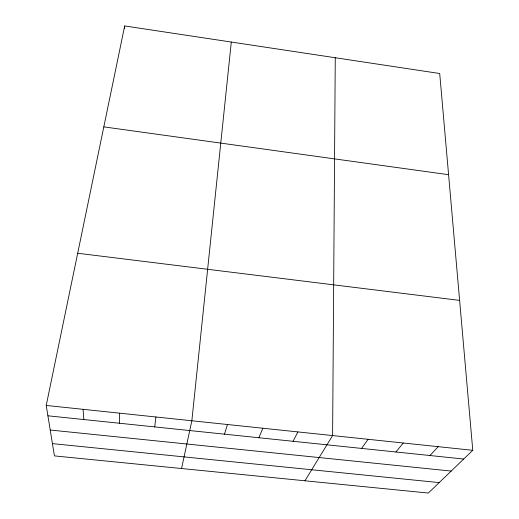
<?xml version="1.0" encoding="UTF-8"?>
<svg xmlns="http://www.w3.org/2000/svg" width="519" height="519" viewBox="0 0 519 519"><rect width="100%" height="100%" fill="white"/><g stroke="black" fill="none" stroke-linecap="round" stroke-linejoin="round"><path stroke-width="0.78" d="M335.268 57.745L332.608 435.571L304.945 480.789M124.638 28.331L124.683 25.95L439.71 73.51L472.777 450.31L428.344 493.05L54.424 455.896L46.223 405.449L124.683 25.95M119.422 423.238L119.668 413.176M231.299 42.045L191.855 420.766L181.546 468.527M154.727 426.91L155.914 416.984M224.474 434.163L227.491 424.516M258.916 437.744L262.828 428.227M293.073 441.293L297.867 431.912M361.568 448.416L368.101 439.301M395.9 451.984L403.295 443.005M429.946 455.526L438.185 446.671M52.425 443.628L439.204 482.605M50.22 430.03L451.199 471.064M47.904 415.803L463.707 459.036M46.223 405.449L472.777 450.31M77.688 253.246L459.62 300.391M103.819 126.876L448.591 174.702M83.105 409.329L83.812 419.534"/></g></svg>
